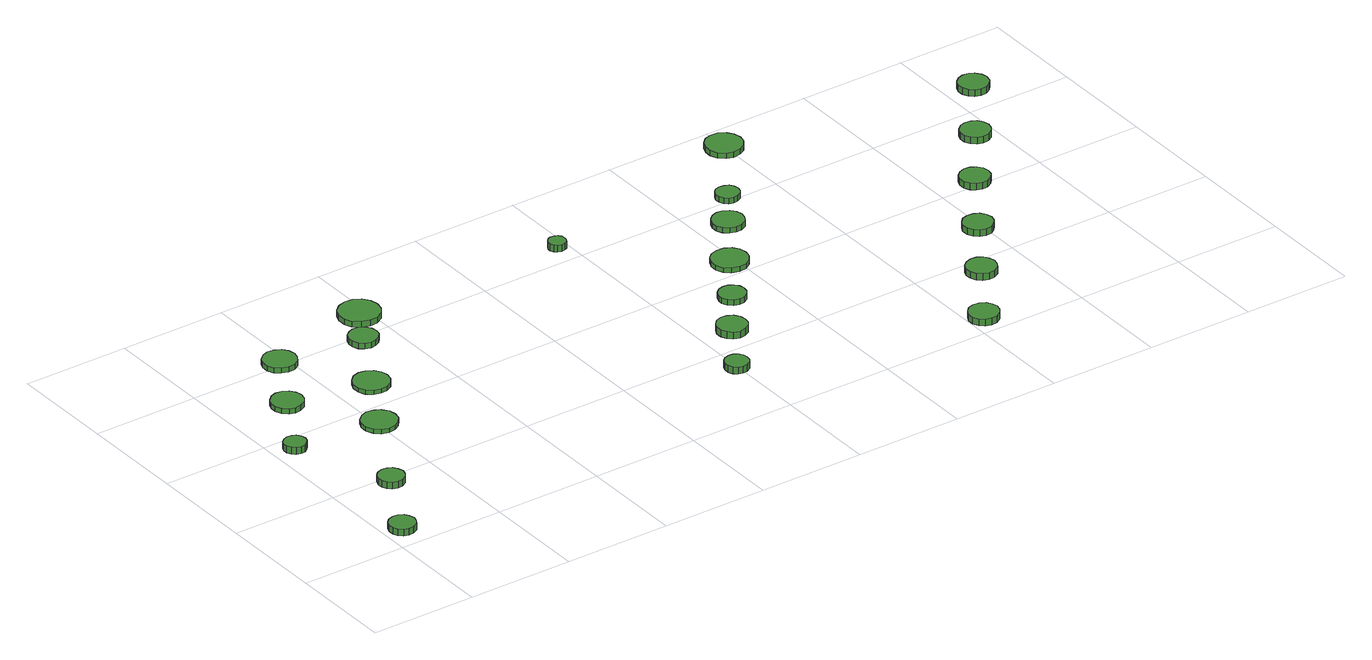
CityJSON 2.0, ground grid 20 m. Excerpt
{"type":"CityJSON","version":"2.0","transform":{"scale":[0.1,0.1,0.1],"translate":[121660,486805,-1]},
"CityObjects":{
"tree1":{"type":"SolitaryVegetationObject","attributes":{"function":"something"},"geometry":[{"type":"MultiSurface","lod":"1","boundaries":[[[0,1,2,3,4,5,6,7,8,9,10,11,12,13,14]],[[15,16,17,18,19,20,21,22,23,24,25,26,27,28,29]],[[0,29,28,1]],[[1,28,27,2]],[[2,27,26,3]],[[3,26,25,4]],[[4,25,24,5]],[[5,24,23,6]],[[6,23,22,7]],[[7,22,21,8]],[[8,21,20,9]],[[9,20,19,10]],[[10,19,18,11]],[[11,18,17,12]],[[12,17,16,13]],[[13,16,15,14]],[[14,15,29,0]]]}]},
"tree2":{"type":"SolitaryVegetationObject","attributes":{"function":"something"},"geometry":[{"type":"MultiSurface","lod":"1","boundaries":[[[30,31,32,33,34,35,36,37,38,39,40,41,42,43,44]],[[45,46,47,48,49,50,51,52,53,54,55,56,57,58,59]],[[30,59,58,31]],[[31,58,57,32]],[[32,57,56,33]],[[33,56,55,34]],[[34,55,54,35]],[[35,54,53,36]],[[36,53,52,37]],[[37,52,51,38]],[[38,51,50,39]],[[39,50,49,40]],[[40,49,48,41]],[[41,48,47,42]],[[42,47,46,43]],[[43,46,45,44]],[[44,45,59,30]]]}]},
"tree3":{"type":"SolitaryVegetationObject","attributes":{"function":"something"},"geometry":[{"type":"MultiSurface","lod":"1","boundaries":[[[60,61,62,63,64,65,66,67,68,69,70,71,72,73,74]],[[75,76,77,78,79,80,81,82,83,84,85,86,87,88,89]],[[60,89,88,61]],[[61,88,87,62]],[[62,87,86,63]],[[63,86,85,64]],[[64,85,84,65]],[[65,84,83,66]],[[66,83,82,67]],[[67,82,81,68]],[[68,81,80,69]],[[69,80,79,70]],[[70,79,78,71]],[[71,78,77,72]],[[72,77,76,73]],[[73,76,75,74]],[[74,75,89,60]]]}]},
"tree4":{"type":"SolitaryVegetationObject","attributes":{"function":"something"},"geometry":[{"type":"MultiSurface","lod":"1","boundaries":[[[90,91,92,93,94,95,96,97,98,99,100,101,102,103,104]],[[105,106,107,108,109,110,111,112,113,114,115,116,117,118,119]],[[90,119,118,91]],[[91,118,117,92]],[[92,117,116,93]],[[93,116,115,94]],[[94,115,114,95]],[[95,114,113,96]],[[96,113,112,97]],[[97,112,111,98]],[[98,111,110,99]],[[99,110,109,100]],[[100,109,108,101]],[[101,108,107,102]],[[102,107,106,103]],[[103,106,105,104]],[[104,105,119,90]]]}]},
"tree5":{"type":"SolitaryVegetationObject","attributes":{"function":"something"},"geometry":[{"type":"MultiSurface","lod":"1","boundaries":[[[120,121,122,123,124,125,126,127,128,129,130,131,132,133,134]],[[135,136,137,138,139,140,141,142,143,144,145,146,147,148,149]],[[120,149,148,121]],[[121,148,147,122]],[[122,147,146,123]],[[123,146,145,124]],[[124,145,144,125]],[[125,144,143,126]],[[126,143,142,127]],[[127,142,141,128]],[[128,141,140,129]],[[129,140,139,130]],[[130,139,138,131]],[[131,138,137,132]],[[132,137,136,133]],[[133,136,135,134]],[[134,135,149,120]]]}]},
"tree6":{"type":"SolitaryVegetationObject","attributes":{"function":"something"},"geometry":[{"type":"MultiSurface","lod":"1","boundaries":[[[150,151,152,153,154,155,156,157,158,159,160,161,162,163,164]],[[165,166,167,168,169,170,171,172,173,174,175,176,177,178,179]],[[150,179,178,151]],[[151,178,177,152]],[[152,177,176,153]],[[153,176,175,154]],[[154,175,174,155]],[[155,174,173,156]],[[156,173,172,157]],[[157,172,171,158]],[[158,171,170,159]],[[159,170,169,160]],[[160,169,168,161]],[[161,168,167,162]],[[162,167,166,163]],[[163,166,165,164]],[[164,165,179,150]]]}]},
"tree7":{"type":"SolitaryVegetationObject","attributes":{"function":"something"},"geometry":[{"type":"MultiSurface","lod":"1","boundaries":[[[180,181,182,183,184,185,186,187,188,189,190,191,192,193,194]],[[195,196,197,198,199,200,201,202,203,204,205,206,207,208,209]],[[180,209,208,181]],[[181,208,207,182]],[[182,207,206,183]],[[183,206,205,184]],[[184,205,204,185]],[[185,204,203,186]],[[186,203,202,187]],[[187,202,201,188]],[[188,201,200,189]],[[189,200,199,190]],[[190,199,198,191]],[[191,198,197,192]],[[192,197,196,193]],[[193,196,195,194]],[[194,195,209,180]]]}]},
"tree8":{"type":"SolitaryVegetationObject","attributes":{"function":"something"},"geometry":[{"type":"MultiSurface","lod":"1","boundaries":[[[210,211,212,213,214,215,216,217,218,219,220,221,222,223,224]],[[225,226,227,228,229,230,231,232,233,234,235,236,237,238,239]],[[210,239,238,211]],[[211,238,237,212]],[[212,237,236,213]],[[213,236,235,214]],[[214,235,234,215]],[[215,234,233,216]],[[216,233,232,217]],[[217,232,231,218]],[[218,231,230,219]],[[219,230,229,220]],[[220,229,228,221]],[[221,228,227,222]],[[222,227,226,223]],[[223,226,225,224]],[[224,225,239,210]]]}]},
"tree9":{"type":"SolitaryVegetationObject","attributes":{"function":"something"},"geometry":[{"type":"MultiSurface","lod":"1","boundaries":[[[240,241,242,243,244,245,246,247,248,249,250,251,252,253,254]],[[255,256,257,258,259,260,261,262,263,264,265,266,267,268,269]],[[240,269,268,241]],[[241,268,267,242]],[[242,267,266,243]],[[243,266,265,244]],[[244,265,264,245]],[[245,264,263,246]],[[246,263,262,247]],[[247,262,261,248]],[[248,261,260,249]],[[249,260,259,250]],[[250,259,258,251]],[[251,258,257,252]],[[252,257,256,253]],[[253,256,255,254]],[[254,255,269,240]]]}]},
"tree10":{"type":"SolitaryVegetationObject","attributes":{"function":"something"},"geometry":[{"type":"MultiSurface","lod":"1","boundaries":[[[270,271,272,273,274,275,276,277,278,279,280,281,282,283,284]],[[285,286,287,288,289,290,291,292,293,294,295,296,297,298,299]],[[270,299,298,271]],[[271,298,297,272]],[[272,297,296,273]],[[273,296,295,274]],[[274,295,294,275]],[[275,294,293,276]],[[276,293,292,277]],[[277,292,291,278]],[[278,291,290,279]],[[279,290,289,280]],[[280,289,288,281]],[[281,288,287,282]],[[282,287,286,283]],[[283,286,285,284]],[[284,285,299,270]]]}]},
"tree11":{"type":"SolitaryVegetationObject","attributes":{"function":"something"},"geometry":[{"type":"MultiSurface","lod":"1","boundaries":[[[300,301,302,303,304,305,306,307,308,309,310,311,312,313,314]],[[315,316,317,318,319,320,321,322,323,324,325,326,327,328,329]],[[300,329,328,301]],[[301,328,327,302]],[[302,327,326,303]],[[303,326,325,304]],[[304,325,324,305]],[[305,324,323,306]],[[306,323,322,307]],[[307,322,321,308]],[[308,321,320,309]],[[309,320,319,310]],[[310,319,318,311]],[[311,318,317,312]],[[312,317,316,313]],[[313,316,315,314]],[[314,315,329,300]]]}]},
"tree12":{"type":"SolitaryVegetationObject","attributes":{"function":"something"},"geometry":[{"type":"MultiSurface","lod":"1","boundaries":[[[330,331,332,333,334,335,336,337,338,339,340,341,342,343,344]],[[345,346,347,348,349,350,351,352,353,354,355,356,357,358,359]],[[330,359,358,331]],[[331,358,357,332]],[[332,357,356,333]],[[333,356,355,334]],[[334,355,354,335]],[[335,354,353,336]],[[336,353,352,337]],[[337,352,351,338]],[[338,351,350,339]],[[339,350,349,340]],[[340,349,348,341]],[[341,348,347,342]],[[342,347,346,343]],[[343,346,345,344]],[[344,345,359,330]]]}]},
"tree13":{"type":"SolitaryVegetationObject","attributes":{"function":"something"},"geometry":[{"type":"MultiSurface","lod":"1","boundaries":[[[360,361,362,363,364,365,366,367,368,369,370,371,372,373,374]],[[375,376,377,378,379,380,381,382,383,384,385,386,387,388,389]],[[360,389,388,361]],[[361,388,387,362]],[[362,387,386,363]],[[363,386,385,364]],[[364,385,384,365]],[[365,384,383,366]],[[366,383,382,367]],[[367,382,381,368]],[[368,381,380,369]],[[369,380,379,370]],[[370,379,378,371]],[[371,378,377,372]],[[372,377,376,373]],[[373,376,375,374]],[[374,375,389,360]]]}]},
"tree14":{"type":"SolitaryVegetationObject","attributes":{"function":"something"},"geometry":[{"type":"MultiSurface","lod":"1","boundaries":[[[390,391,392,393,394,395,396,397,398,399,400,401,402,403,404]],[[405,406,407,408,409,410,411,412,413,414,415,416,417,418,419]],[[390,419,418,391]],[[391,418,417,392]],[[392,417,416,393]],[[393,416,415,394]],[[394,415,414,395]],[[395,414,413,396]],[[396,413,412,397]],[[397,412,411,398]],[[398,411,410,399]],[[399,410,409,400]],[[400,409,408,401]],[[401,408,407,402]],[[402,407,406,403]],[[403,406,405,404]],[[404,405,419,390]]]}]},
"tree15":{"type":"SolitaryVegetationObject","attributes":{"function":"something"},"geometry":[{"type":"MultiSurface","lod":"1","boundaries":[[[420,421,422,423,424,425,426,427,428,429,430,431,432,433,434]],[[435,436,437,438,439,440,441,442,443,444,445,446,447,448,449]],[[420,449,448,421]],[[421,448,447,422]],[[422,447,446,423]],[[423,446,445,424]],[[424,445,444,425]],[[425,444,443,426]],[[426,443,442,427]],[[427,442,441,428]],[[428,441,440,429]],[[429,440,439,430]],[[430,439,438,431]],[[431,438,437,432]],[[432,437,436,433]],[[433,436,435,434]],[[434,435,449,420]]]}]},
"tree16":{"type":"SolitaryVegetationObject","attributes":{"function":"something"},"geometry":[{"type":"MultiSurface","lod":"1","boundaries":[[[450,451,452,453,454,455,456,457,458,459,460,461,462,463,464]],[[465,466,467,468,469,470,471,472,473,474,475,476,477,478,479]],[[450,479,478,451]],[[451,478,477,452]],[[452,477,476,453]],[[453,476,475,454]],[[454,475,474,455]],[[455,474,473,456]],[[456,473,472,457]],[[457,472,471,458]],[[458,471,470,459]],[[459,470,469,460]],[[460,469,468,461]],[[461,468,467,462]],[[462,467,466,463]],[[463,466,465,464]],[[464,465,479,450]]]}]},
"tree17":{"type":"SolitaryVegetationObject","attributes":{"function":"something"},"geometry":[{"type":"MultiSurface","lod":"1","boundaries":[[[480,481,482,483,484,485,486,487,488,489,490,491,492,493,494]],[[495,496,497,498,499,500,501,502,503,504,505,506,507,508,509]],[[480,509,508,481]],[[481,508,507,482]],[[482,507,506,483]],[[483,506,505,484]],[[484,505,504,485]],[[485,504,503,486]],[[486,503,502,487]],[[487,502,501,488]],[[488,501,500,489]],[[489,500,499,490]],[[490,499,498,491]],[[491,498,497,492]],[[492,497,496,493]],[[493,496,495,494]],[[494,495,509,480]]]}]},
"tree18":{"type":"SolitaryVegetationObject","attributes":{"function":"something"},"geometry":[{"type":"MultiSurface","lod":"1","boundaries":[[[510,511,512,513,514,515,516,517,518,519,520,521,522,523,524]],[[525,526,527,528,529,530,531,532,533,534,535,536,537,538,539]],[[510,539,538,511]],[[511,538,537,512]],[[512,537,536,513]],[[513,536,535,514]],[[514,535,534,515]],[[515,534,533,516]],[[516,533,532,517]],[[517,532,531,518]],[[518,531,530,519]],[[519,530,529,520]],[[520,529,528,521]],[[521,528,527,522]],[[522,527,526,523]],[[523,526,525,524]],[[524,525,539,510]]]}]},
"tree19":{"type":"SolitaryVegetationObject","attributes":{"function":"something"},"geometry":[{"type":"MultiSurface","lod":"1","boundaries":[[[540,541,542,543,544,545,546,547,548,549,550,551,552,553,554]],[[555,556,557,558,559,560,561,562,563,564,565,566,567,568,569]],[[540,569,568,541]],[[541,568,567,542]],[[542,567,566,543]],[[543,566,565,544]],[[544,565,564,545]],[[545,564,563,546]],[[546,563,562,547]],[[547,562,561,548]],[[548,561,560,549]],[[549,560,559,550]],[[550,559,558,551]],[[551,558,557,552]],[[552,557,556,553]],[[553,556,555,554]],[[554,555,569,540]]]}]},
"tree20":{"type":"SolitaryVegetationObject","attributes":{"function":"something"},"geometry":[{"type":"MultiSurface","lod":"1","boundaries":[[[570,571,572,573,574,575,576,577,578,579,580,581,582,583,584]],[[585,586,587,588,589,590,591,592,593,594,595,596,597,598,599]],[[570,599,598,571]],[[571,598,597,572]],[[572,597,596,573]],[[573,596,595,574]],[[574,595,594,575]],[[575,594,593,576]],[[576,593,592,577]],[[577,592,591,578]],[[578,591,590,579]],[[579,590,589,580]],[[580,589,588,581]],[[581,588,587,582]],[[582,587,586,583]],[[583,586,585,584]],[[584,585,599,570]]]}]},
"tree21":{"type":"SolitaryVegetationObject","attributes":{"function":"something"},"geometry":[{"type":"MultiSurface","lod":"1","boundaries":[[[600,601,602,603,604,605,606,607,608,609,610,611,612,613,614]],[[615,616,617,618,619,620,621,622,623,624,625,626,627,628,629]],[[600,629,628,601]],[[601,628,627,602]],[[602,627,626,603]],[[603,626,625,604]],[[604,625,624,605]],[[605,624,623,606]],[[606,623,622,607]],[[607,622,621,608]],[[608,621,620,609]],[[609,620,619,610]],[[610,619,618,611]],[[611,618,617,612]],[[612,617,616,613]],[[613,616,615,614]],[[614,615,629,600]]]}]},
"tree22":{"type":"SolitaryVegetationObject","attributes":{"function":"something"},"geometry":[{"type":"MultiSurface","lod":"1","boundaries":[[[630,631,632,633,634,635,636,637,638,639,640,641,642,643,644]],[[645,646,647,648,649,650,651,652,653,654,655,656,657,658,659]],[[630,659,658,631]],[[631,658,657,632]],[[632,657,656,633]],[[633,656,655,634]],[[634,655,654,635]],[[635,654,653,636]],[[636,653,652,637]],[[637,652,651,638]],[[638,651,650,639]],[[639,650,649,640]],[[640,649,648,641]],[[641,648,647,642]],[[642,647,646,643]],[[643,646,645,644]],[[644,645,659,630]]]}]},
"tree23":{"type":"SolitaryVegetationObject","attributes":{"function":"something"},"geometry":[{"type":"MultiSurface","lod":"1","boundaries":[[[660,661,662,663,664,665,666,667,668,669,670,671,672,673,674]],[[675,676,677,678,679,680,681,682,683,684,685,686,687,688,689]],[[660,689,688,661]],[[661,688,687,662]],[[662,687,686,663]],[[663,686,685,664]],[[664,685,684,665]],[[665,684,683,666]],[[666,683,682,667]],[[667,682,681,668]],[[668,681,680,669]],[[669,680,679,670]],[[670,679,678,671]],[[671,678,677,672]],[[672,677,676,673]],[[673,676,675,674]],[[674,675,689,660]]]}]}
},
"vertices":[
[56,44,24],[53,54,24],[48,62,24],[39,67,24],[29,68,24],[19,65,24],[12,58,24],[8,49,24],[8,39,24],[12,30,24],[19,23,24],[29,20,24],[39,21,24],[48,26,24],[53,34,24],[53,34,11],[48,26,11],[39,21,11],[29,20,11],[19,23,11],[12,30,11],[8,39,11],[8,49,11],[12,58,11],[19,65,11],[29,68,11],[39,67,11],[48,62,11],[53,54,11],[56,44,11],
[63,368,20],[61,376,20],[56,383,20],[49,387,20],[40,388,20],[32,385,20],[26,380,20],[22,372,20],[22,363,20],[26,356,20],[32,350,20],[40,347,20],[49,348,20],[56,353,20],[61,359,20],[61,359,7],[56,353,7],[49,348,7],[40,347,7],[32,350,7],[26,356,7],[22,363,7],[22,372,7],[26,380,7],[32,385,7],[40,388,7],[49,387,7],[56,383,7],[61,376,7],[63,368,7],
[129,178,25],[126,188,25],[121,196,25],[112,201,25],[102,202,25],[92,199,25],[85,192,25],[81,183,25],[81,173,25],[85,164,25],[92,157,25],[102,154,25],[112,155,25],[121,160,25],[126,168,25],[126,168,12],[121,160,12],[112,155,12],[102,154,12],[92,157,12],[85,164,12],[81,173,12],[81,183,12],[85,192,12],[92,199,12],[102,202,12],[112,201,12],[121,196,12],[126,188,12],[129,178,12],
[143,490,17],[140,502,17],[133,511,17],[122,518,17],[110,519,17],[99,515,17],[90,507,17],[85,496,17],[85,484,17],[90,472,17],[99,464,17],[110,460,17],[122,462,17],[133,468,17],[140,478,17],[140,478,7],[133,468,7],[122,462,7],[110,460,7],[99,464,7],[90,472,7],[85,484,7],[85,496,7],[90,507,7],[99,515,7],[110,519,7],[122,518,7],[133,511,7],[140,502,7],[143,490,7],
[235,349,16],[233,362,16],[224,373,16],[213,380,16],[199,382,16],[186,377,16],[176,368,16],[170,356,16],[170,342,16],[176,329,16],[186,320,16],[199,316,16],[213,317,16],[224,324,16],[233,335,16],[233,335,8],[224,324,8],[213,317,8],[199,316,8],[186,320,8],[176,329,8],[170,342,8],[170,356,8],[176,368,8],[186,377,8],[199,382,8],[213,380,8],[224,373,8],[233,362,8],[235,349,8],
[213,607,16],[210,620,16],[203,630,16],[192,636,16],[179,638,16],[167,634,16],[157,625,16],[152,614,16],[152,601,16],[157,589,16],[167,581,16],[179,577,16],[192,578,16],[203,584,16],[210,595,16],[210,595,6],[203,584,6],[192,578,6],[179,577,6],[167,581,6],[157,589,6],[152,601,6],[152,614,6],[157,625,6],[167,634,6],[179,638,6],[192,636,6],[203,630,6],[210,620,6],[213,607,6],
[300,462,15],[297,475,15],[289,486,15],[277,493,15],[264,495,15],[251,491,15],[240,481,15],[235,469,15],[235,455,15],[240,442,15],[251,433,15],[264,429,15],[277,430,15],[289,437,15],[297,448,15],[297,448,7],[289,437,7],[277,430,7],[264,429,7],[251,433,7],[240,442,7],[235,455,7],[235,469,7],[240,481,7],[251,491,7],[264,495,7],[277,493,7],[289,486,7],[297,475,7],[300,462,7],
[367,587,17],[365,598,17],[358,607,17],[348,613,17],[337,614,17],[327,610,17],[318,603,17],[314,593,17],[314,582,17],[318,571,17],[327,564,17],[337,560,17],[348,562,17],[358,567,17],[365,576,17],[365,576,6],[358,567,6],[348,562,6],[337,560,6],[327,564,6],[318,571,6],[314,582,6],[314,593,6],[318,603,6],[327,610,6],[337,614,6],[348,613,6],[358,607,6],[365,598,6],[367,587,6],
[419,657,17],[416,672,17],[407,685,17],[393,693,17],[378,694,17],[363,689,17],[351,679,17],[345,665,17],[345,649,17],[351,635,17],[363,625,17],[378,620,17],[393,621,17],[407,629,17],[416,642,17],[416,642,6],[407,629,6],[393,621,6],[378,620,6],[363,625,6],[351,635,6],[345,649,6],[345,665,6],[351,679,6],[363,689,6],[378,694,6],[393,693,6],[407,685,6],[416,672,6],[419,657,6],
[810,137,30],[808,146,30],[803,153,30],[795,158,30],[786,159,30],[777,156,30],[770,150,30],[767,141,30],[767,132,30],[770,124,30],[777,118,30],[786,115,30],[795,116,30],[803,121,30],[808,128,30],[808,128,17],[803,121,17],[795,116,17],[786,115,17],[777,118,17],[770,124,17],[767,132,17],[767,141,17],[770,150,17],[777,156,17],[786,159,17],[795,158,17],[803,153,17],[808,146,17],[810,137,17],
[888,252,21],[886,263,21],[879,273,21],[869,279,21],[857,280,21],[846,276,21],[838,268,21],[833,258,21],[833,246,21],[838,236,21],[846,228,21],[857,224,21],[869,226,21],[879,231,21],[886,241,21],[886,241,8],[879,231,8],[869,226,8],[857,224,8],[846,228,8],[838,236,8],[833,246,8],[833,258,8],[838,268,8],[846,276,8],[857,280,8],[869,279,8],[879,273,8],[886,263,8],[888,252,8],
[795,642,22],[794,649,22],[790,654,22],[784,657,22],[777,658,22],[771,656,22],[766,651,22],[763,645,22],[763,639,22],[766,633,22],[771,628,22],[777,626,22],[784,627,22],[790,630,22],[794,636,22],[794,636,9],[790,630,9],[784,627,9],[777,626,9],[771,628,9],[766,633,9],[763,639,9],[763,645,9],[766,651,9],[771,656,9],[777,658,9],[784,657,9],[790,654,9],[794,649,9],[795,642,9],
[949,341,17],[947,351,17],[941,359,17],[932,364,17],[922,365,17],[912,362,17],[904,355,17],[900,346,17],[900,336,17],[904,326,17],[912,319,17],[922,316,17],[932,317,17],[941,322,17],[947,331,17],[947,331,6],[941,322,6],[932,317,6],[922,316,6],[912,319,6],[904,326,6],[900,336,6],[900,346,6],[904,355,6],[912,362,6],[922,365,6],[932,364,6],[941,359,6],[947,351,6],[949,341,6],
[1022,437,15],[1019,451,15],[1011,462,15],[999,469,15],[985,470,15],[971,466,15],[961,457,15],[955,444,15],[955,430,15],[961,417,15],[971,408,15],[985,404,15],[999,405,15],[1011,412,15],[1019,423,15],[1019,423,6],[1011,412,6],[999,405,6],[985,404,6],[971,408,6],[961,417,6],[955,430,6],[955,444,6],[961,457,6],[971,466,6],[985,470,6],[999,469,6],[1011,462,6],[1019,451,6],[1022,437,6],
[1088,540,16],[1085,552,16],[1078,562,16],[1067,568,16],[1055,569,16],[1044,565,16],[1035,557,16],[1030,546,16],[1030,534,16],[1035,523,16],[1044,515,16],[1055,511,16],[1067,512,16],[1078,518,16],[1085,528,16],[1085,528,6],[1078,518,6],[1067,512,6],[1055,511,6],[1044,515,6],[1035,523,6],[1030,534,6],[1030,546,6],[1035,557,6],[1044,565,6],[1055,569,6],[1067,568,6],[1078,562,6],[1085,552,6],[1088,540,6],
[1253,36,24],[1250,47,24],[1244,56,24],[1234,62,24],[1222,63,24],[1211,60,24],[1203,52,24],[1198,42,24],[1198,30,24],[1203,20,24],[1211,12,24],[1222,9,24],[1234,10,24],[1244,16,24],[1250,25,24],[1250,25,11],[1244,16,11],[1234,10,11],[1222,9,11],[1211,12,11],[1203,20,11],[1198,30,11],[1198,42,11],[1203,52,11],[1211,60,11],[1222,63,11],[1234,62,11],[1244,56,11],[1250,47,11],[1253,36,11],
[1131,612,17],[1129,621,17],[1124,628,17],[1116,632,17],[1107,633,17],[1098,631,17],[1092,625,17],[1088,616,17],[1088,608,17],[1092,599,17],[1098,593,17],[1107,591,17],[1116,592,17],[1124,596,17],[1129,603,17],[1129,603,6],[1124,596,6],[1116,592,6],[1107,591,6],[1098,593,6],[1092,599,6],[1088,608,6],[1088,616,6],[1092,625,6],[1098,631,6],[1107,633,6],[1116,632,6],[1124,628,6],[1129,621,6],[1131,612,6],
[1339,163,21],[1336,175,21],[1330,184,21],[1320,190,21],[1308,191,21],[1297,187,21],[1289,180,21],[1284,169,21],[1284,158,21],[1289,147,21],[1297,140,21],[1308,136,21],[1320,137,21],[1330,143,21],[1336,152,21],[1336,152,8],[1330,143,8],[1320,137,8],[1308,136,8],[1297,140,8],[1289,147,8],[1284,158,8],[1284,169,8],[1289,180,8],[1297,187,8],[1308,191,8],[1320,190,8],[1330,184,8],[1336,175,8],[1339,163,8],
[1232,746,16],[1229,760,16],[1221,771,16],[1209,779,16],[1194,780,16],[1181,776,16],[1170,766,16],[1165,753,16],[1165,739,16],[1170,726,16],[1181,716,16],[1194,712,16],[1209,714,16],[1221,721,16],[1229,732,16],[1229,732,6],[1221,721,6],[1209,714,6],[1194,712,6],[1181,716,6],[1170,726,6],[1165,739,6],[1165,753,6],[1170,766,6],[1181,776,6],[1194,780,6],[1209,779,6],[1221,771,6],[1229,760,6],[1232,746,6],
[1419,284,20],[1416,295,20],[1409,305,20],[1400,310,20],[1388,311,20],[1377,308,20],[1369,300,20],[1364,290,20],[1364,278,20],[1369,268,20],[1377,260,20],[1388,257,20],[1400,258,20],[1409,264,20],[1416,273,20],[1416,273,7],[1409,264,7],[1400,258,7],[1388,257,7],[1377,260,7],[1369,268,7],[1364,278,7],[1364,290,7],[1369,300,7],[1377,308,7],[1388,311,7],[1400,310,7],[1409,305,7],[1416,295,7],[1419,284,7],
[1502,410,20],[1500,422,20],[1493,431,20],[1483,437,20],[1472,438,20],[1461,434,20],[1453,427,20],[1448,416,20],[1448,405,20],[1453,394,20],[1461,387,20],[1472,383,20],[1483,384,20],[1493,390,20],[1500,399,20],[1500,399,7],[1493,390,7],[1483,384,7],[1472,383,7],[1461,387,7],[1453,394,7],[1448,405,7],[1448,416,7],[1453,427,7],[1461,434,7],[1472,438,7],[1483,437,7],[1493,431,7],[1500,422,7],[1502,410,7],
[1590,531,21],[1587,542,21],[1581,552,21],[1571,557,21],[1559,558,21],[1549,555,21],[1540,547,21],[1535,537,21],[1535,525,21],[1540,515,21],[1549,507,21],[1559,504,21],[1571,505,21],[1581,511,21],[1587,520,21],[1587,520,8],[1581,511,8],[1571,505,8],[1559,504,8],[1549,507,8],[1540,515,8],[1535,525,8],[1535,537,8],[1540,547,8],[1549,555,8],[1559,558,8],[1571,557,8],[1581,552,8],[1587,542,8],[1590,531,8],
[1679,661,20],[1676,672,20],[1669,681,20],[1660,687,20],[1648,688,20],[1637,684,20],[1629,677,20],[1624,666,20],[1624,655,20],[1629,644,20],[1637,637,20],[1648,633,20],[1660,634,20],[1669,640,20],[1676,649,20],[1676,649,7],[1669,640,7],[1660,634,7],[1648,633,7],[1637,637,7],[1629,644,7],[1624,655,7],[1624,666,7],[1629,677,7],[1637,684,7],[1648,688,7],[1660,687,7],[1669,681,7],[1676,672,7],[1679,661,7]
]}
